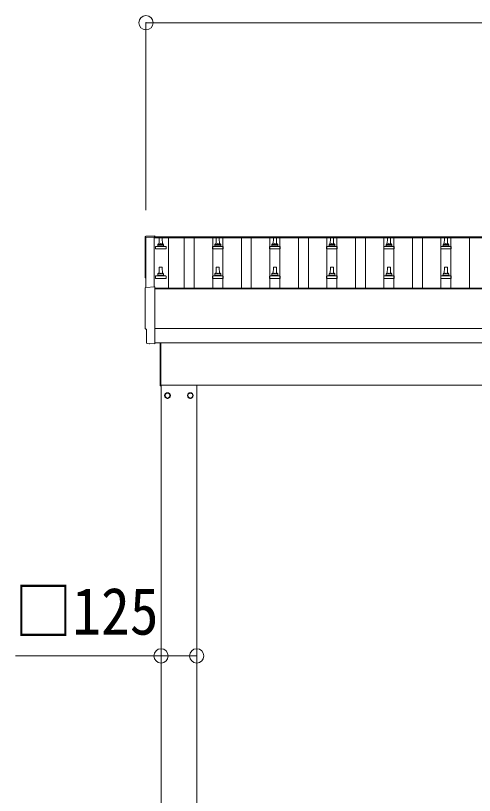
# Model space of a CAD drawing. Units: millimetres at full size, sheet at 1:50; details may follow other scales. Extents: x -14053 to 14053, y -9700 to 9700.
# Drawn here: x -8320 to -6711, y -3755 to -1021 of the extents above; entities that cross this region are included whole.
import ezdxf
from ezdxf.enums import TextEntityAlignment as Align

# ---------------------------------------------------------------- set-up
doc = ezdxf.new("R2010")
doc.units = ezdxf.units.MM
doc.header["$LTSCALE"] = 50
doc.header["$PDMODE"] = 32
doc.header["$PDSIZE"] = 50
for name, color, linetype, lineweight in [('0-1_Defpoints', 4, 'Continuous', 9), ('0-3_SHAPE', 5, 'Continuous', 5), ('0-6_PARTS1', 6, 'Continuous', 9)]:
    doc.layers.add(name, color=color, linetype=linetype, lineweight=lineweight)
doc.styles.add('ＭＳ ゴシック', font='')
doc.styles.get('ＭＳ ゴシック').set_extended_font_data('MS Gothic')

msp = doc.modelspace()

# ---------------------------------------------------------------- linework, layer by layer
at = {"layer": '0-1_Defpoints'}
for p, q in [((-7862.79, -1973.65), (-7862.79, -1797.61)), ((-7862.79, -1797.61), (-7833.79, -1797.61)), ((-7833.79, -1796.65), (-1787.79, -1796.65)), ((-7833.79, -1796.65), (-7833.79, -1800.23)), ((-7833.79, -1797.61), (-7833.79, -1972.13)), ((-7833.79, -1800.23), (-1787.79, -1800.23)), ((-7831.79, -1976.26), (-1789.79, -1976.26)), ((-7831.79, -1978.15), (-1789.79, -1978.15)), ((-1789.79, -2118.04), (-7831.79, -2118.04)), ((-7851.42, -2170.89), (-7858.34, -2170.52)), ((-7831.79, -2167.86), (-1789.79, -2167.86)), ((-7831.79, -2169.88), (-7831.79, -2170.89)), ((-7812.79, -2318.26), (-7812.79, -2167.96)), ((-7810.79, -2167.96), (-7810.79, -2318.26)), ((-7810.79, -2318.26), (-7812.79, -2318.26)), ((-7810.79, -2315.76), (-1907.55, -2315.76)), ((-7809.79, -5315.76), (-7809.79, -2315.76)), ((-7684.79, -2315.76), (-7684.79, -5315.76)), ((-7778.69, -2352.51), (-7778.79, -2352.51)), ((-7778.69, -2353.01), (-7778.79, -2353.01)), ((-7715.88, -2352.51), (-7715.78, -2352.51)), ((-7715.88, -2353.01), (-7715.78, -2353.01))]:
    msp.add_line(p, q, dxfattribs=at)
for points in [[(-7863.36, -1794.25), (-7831.79, -1792.59), (-7831.79, -1796.65)], [(-7863.36, -1973.68), (-7831.79, -1972.03), (-7831.79, -2169.88)], [(-7861.18, -2167.53), (-7861.18, -2120.5), (-7861.78, -2120.5)], [(-7850.68, -2170.61), (-7850.01, -2169.98), (-7831.79, -2170.89)]]:
    msp.add_lwpolyline(points, dxfattribs=at)
for points in [[(-7787.29, -2342.95), (-7795.79, -2347.85), (-7795.79, -2357.67), (-7787.29, -2362.58), (-7778.79, -2357.67), (-7778.79, -2347.85)], [(-7707.29, -2342.95), (-7698.79, -2347.85), (-7698.79, -2357.67), (-7707.29, -2362.58), (-7715.79, -2357.67), (-7715.79, -2347.85)]]:
    msp.add_lwpolyline(points, close=True, dxfattribs=at)
for centre, radius in [((-7787.29, -2352.76), 10), ((-7787.29, -2352.76), 8.5), ((-7707.29, -2352.76), 10), ((-7707.29, -2352.76), 8.5)]:
    msp.add_circle(centre, radius, dxfattribs=at)
for centre, start, end in [((-7787.29, -2352.76), 111.25399, 128.74601), ((-7787.29, -2352.76), 51.25399, 68.74601), ((-7707.29, -2352.76), 111.25399, 128.74601), ((-7707.29, -2352.76), 51.25399, 68.74601), ((-7787.29, -2352.76), 171.25399, 188.74601), ((-7787.29, -2352.76), 231.25399, 248.74601), ((-7787.29, -2352.76), 291.25399, 308.74601), ((-7787.29, -2352.76), 1.66581, 8.74601), ((-7787.29, -2352.76), 351.25399, 358.33419), ((-7707.29, -2352.76), 171.25399, 178.33419), ((-7707.29, -2352.76), 181.66581, 188.74601), ((-7707.29, -2352.76), 231.25399, 248.74601), ((-7707.29, -2352.76), 291.25399, 308.74601), ((-7707.29, -2352.76), 351.25399, 8.74601)]:
    msp.add_arc(centre, 8.6, start, end, dxfattribs=at)
for centre, major_axis, ratio, start_param, end_param in [((-7863.2, -1797.24), (-3, 0), 0.99863, 4.7647489, 6.2979817), ((-12629.06, -1867.67), (4763.38, 0), 0.99863, 6.2686928, 6.2979817), ((-7861.78, -1936.67), (-4.41, 0), 0.99863, 6.2686928, 7.6252171), ((-7863.2, -1976.68), (-3, 0), 0.99863, 4.7647489, 6.2979817), ((-12629.06, -2047.1), (4763.38, 0), 0.99863, 6.2686928, 6.2979817), ((-7861.78, -2116.1), (-4.41, 0), 0.99863, 6.2686928, 7.8539816), ((-7858.17, -2167.52), (-2.18, -2.07), 0.9974, 5.5252311, 7.0411395), ((-7851.37, -2169.89), (-0.727, -0.69), 0.9974, 0.7579542, 1.5707963)]:
    msp.add_ellipse(centre, major_axis=major_axis, ratio=ratio, start_param=start_param, end_param=end_param, dxfattribs=at)
at = {"layer": '0-3_SHAPE'}
for p, q in [((-7816.79, -1823.17), (-7816.06, -1799.64)), ((-7815.06, -1798.67), (-7806.51, -1798.67)), ((-7805.51, -1799.64), (-7804.79, -1823.17)), ((-7616.79, -1823.17), (-7616.06, -1799.64)), ((-7615.06, -1798.67), (-7606.51, -1798.67)), ((-7605.51, -1799.64), (-7604.79, -1823.17)), ((-7416.79, -1823.17), (-7416.06, -1799.64)), ((-7415.06, -1798.67), (-7406.51, -1798.67)), ((-7405.51, -1799.64), (-7404.79, -1823.17)), ((-7216.79, -1823.17), (-7216.06, -1799.64)), ((-7215.06, -1798.67), (-7206.51, -1798.67)), ((-7205.51, -1799.64), (-7204.79, -1823.17)), ((-7016.79, -1823.17), (-7016.06, -1799.64)), ((-7015.06, -1798.67), (-7006.51, -1798.67)), ((-7005.51, -1799.64), (-7004.79, -1823.17)), ((-6816.79, -1823.17), (-6816.06, -1799.64)), ((-6815.06, -1798.67), (-6806.51, -1798.67)), ((-6805.51, -1799.64), (-6804.79, -1823.17)), ((-7829.04, -1838.67), (-7829.04, -1830.95)), ((-7828.66, -1830.17), (-7792.92, -1830.17)), ((-7828.27, -1829.98), (-7821.55, -1828.35)), ((-7821.17, -1828.17), (-7800.41, -1828.17)), ((-7820.79, -1827.38), (-7820.79, -1823.17)), ((-7819.79, -1823.17), (-7801.79, -1823.17)), ((-7800.79, -1827.38), (-7800.79, -1823.17)), ((-7793.3, -1829.98), (-7800.02, -1828.35)), ((-7792.54, -1838.67), (-7792.54, -1830.95)), ((-7629.04, -1838.67), (-7629.04, -1830.95)), ((-7628.66, -1830.17), (-7592.92, -1830.17)), ((-7628.27, -1829.98), (-7621.55, -1828.35)), ((-7621.17, -1828.17), (-7600.41, -1828.17)), ((-7620.79, -1827.38), (-7620.79, -1823.17)), ((-7619.79, -1823.17), (-7601.79, -1823.17)), ((-7600.79, -1827.38), (-7600.79, -1823.17)), ((-7593.3, -1829.98), (-7600.02, -1828.35)), ((-7592.54, -1838.67), (-7592.54, -1830.95)), ((-7429.04, -1838.67), (-7429.04, -1830.95)), ((-7428.66, -1830.17), (-7392.92, -1830.17)), ((-7428.27, -1829.98), (-7421.55, -1828.35)), ((-7421.17, -1828.17), (-7400.41, -1828.17)), ((-7420.79, -1827.38), (-7420.79, -1823.17)), ((-7419.79, -1823.17), (-7401.79, -1823.17)), ((-7400.79, -1827.38), (-7400.79, -1823.17)), ((-7393.3, -1829.98), (-7400.02, -1828.35)), ((-7392.54, -1838.67), (-7392.54, -1830.95)), ((-7229.04, -1838.67), (-7229.04, -1830.95)), ((-7228.66, -1830.17), (-7192.92, -1830.17)), ((-7228.27, -1829.98), (-7221.55, -1828.35)), ((-7221.17, -1828.17), (-7200.41, -1828.17)), ((-7220.79, -1827.38), (-7220.79, -1823.17)), ((-7219.79, -1823.17), (-7201.79, -1823.17)), ((-7200.79, -1827.38), (-7200.79, -1823.17)), ((-7193.3, -1829.98), (-7200.02, -1828.35)), ((-7192.54, -1838.67), (-7192.54, -1830.95)), ((-7029.04, -1838.67), (-7029.04, -1830.95)), ((-7028.66, -1830.17), (-6992.92, -1830.17)), ((-7028.27, -1829.98), (-7021.55, -1828.35)), ((-7021.17, -1828.17), (-7000.41, -1828.17)), ((-7020.79, -1827.38), (-7020.79, -1823.17)), ((-7019.79, -1823.17), (-7001.79, -1823.17)), ((-7000.79, -1827.38), (-7000.79, -1823.17)), ((-6993.3, -1829.98), (-7000.02, -1828.35)), ((-6992.54, -1838.67), (-6992.54, -1830.95)), ((-6829.04, -1838.67), (-6829.04, -1830.95)), ((-6828.66, -1830.17), (-6792.92, -1830.17)), ((-6828.27, -1829.98), (-6821.55, -1828.35)), ((-6821.17, -1828.17), (-6800.41, -1828.17)), ((-6820.79, -1827.38), (-6820.79, -1823.17)), ((-6819.79, -1823.17), (-6801.79, -1823.17)), ((-6800.79, -1827.38), (-6800.79, -1823.17)), ((-6793.3, -1829.98), (-6800.02, -1828.35)), ((-6792.54, -1838.67), (-6792.54, -1830.95)), ((-7792.54, -1838.67), (-7829.04, -1838.67)), ((-7592.54, -1838.67), (-7629.04, -1838.67)), ((-7392.54, -1838.67), (-7429.04, -1838.67)), ((-7192.54, -1838.67), (-7229.04, -1838.67)), ((-6992.54, -1838.67), (-7029.04, -1838.67)), ((-6792.54, -1838.67), (-6829.04, -1838.67)), ((-7816.79, -1926.5), (-7816.06, -1902.97)), ((-7815.06, -1902), (-7806.51, -1902)), ((-7805.51, -1902.97), (-7804.79, -1926.5)), ((-7616.79, -1926.5), (-7616.06, -1902.97)), ((-7615.06, -1902), (-7606.51, -1902)), ((-7605.51, -1902.97), (-7604.79, -1926.5)), ((-7416.79, -1926.5), (-7416.06, -1902.97)), ((-7415.06, -1902), (-7406.51, -1902)), ((-7405.51, -1902.97), (-7404.79, -1926.5)), ((-7216.79, -1926.5), (-7216.06, -1902.97)), ((-7215.06, -1902), (-7206.51, -1902)), ((-7205.51, -1902.97), (-7204.79, -1926.5)), ((-7016.79, -1926.5), (-7016.06, -1902.97)), ((-7015.06, -1902), (-7006.51, -1902)), ((-7005.51, -1902.97), (-7004.79, -1926.5)), ((-6816.79, -1926.5), (-6816.06, -1902.97)), ((-6815.06, -1902), (-6806.51, -1902)), ((-6805.51, -1902.97), (-6804.79, -1926.5)), ((-7829.04, -1942), (-7829.04, -1934.29)), ((-7828.66, -1933.5), (-7792.92, -1933.5)), ((-7828.27, -1933.31), (-7821.55, -1931.68)), ((-7821.17, -1931.5), (-7800.41, -1931.5)), ((-7820.79, -1930.71), (-7820.79, -1926.5)), ((-7819.79, -1926.5), (-7801.79, -1926.5)), ((-7800.79, -1930.71), (-7800.79, -1926.5)), ((-7793.3, -1933.31), (-7800.02, -1931.68)), ((-7792.54, -1942), (-7792.54, -1934.29)), ((-7629.04, -1942), (-7629.04, -1934.29)), ((-7628.66, -1933.5), (-7592.92, -1933.5)), ((-7628.27, -1933.31), (-7621.55, -1931.68)), ((-7621.17, -1931.5), (-7600.41, -1931.5)), ((-7620.79, -1930.71), (-7620.79, -1926.5)), ((-7619.79, -1926.5), (-7601.79, -1926.5)), ((-7600.79, -1930.71), (-7600.79, -1926.5)), ((-7593.3, -1933.31), (-7600.02, -1931.68)), ((-7592.54, -1942), (-7592.54, -1934.29)), ((-7429.04, -1942), (-7429.04, -1934.29)), ((-7428.66, -1933.5), (-7392.92, -1933.5)), ((-7428.27, -1933.31), (-7421.55, -1931.68)), ((-7421.17, -1931.5), (-7400.41, -1931.5)), ((-7420.79, -1930.71), (-7420.79, -1926.5)), ((-7419.79, -1926.5), (-7401.79, -1926.5)), ((-7400.79, -1930.71), (-7400.79, -1926.5)), ((-7393.3, -1933.31), (-7400.02, -1931.68)), ((-7392.54, -1942), (-7392.54, -1934.29)), ((-7229.04, -1942), (-7229.04, -1934.29)), ((-7228.66, -1933.5), (-7192.92, -1933.5)), ((-7228.27, -1933.31), (-7221.55, -1931.68)), ((-7221.17, -1931.5), (-7200.41, -1931.5)), ((-7220.79, -1930.71), (-7220.79, -1926.5)), ((-7219.79, -1926.5), (-7201.79, -1926.5)), ((-7200.79, -1930.71), (-7200.79, -1926.5)), ((-7193.3, -1933.31), (-7200.02, -1931.68)), ((-7192.54, -1942), (-7192.54, -1934.29)), ((-7029.04, -1942), (-7029.04, -1934.29)), ((-7028.66, -1933.5), (-6992.92, -1933.5)), ((-7028.27, -1933.31), (-7021.55, -1931.68)), ((-7021.17, -1931.5), (-7000.41, -1931.5)), ((-7020.79, -1930.71), (-7020.79, -1926.5)), ((-7019.79, -1926.5), (-7001.79, -1926.5)), ((-7000.79, -1930.71), (-7000.79, -1926.5)), ((-6993.3, -1933.31), (-7000.02, -1931.68)), ((-6992.54, -1942), (-6992.54, -1934.29)), ((-6829.04, -1942), (-6829.04, -1934.29)), ((-6828.66, -1933.5), (-6792.92, -1933.5)), ((-6828.27, -1933.31), (-6821.55, -1931.68)), ((-6821.17, -1931.5), (-6800.41, -1931.5)), ((-6820.79, -1930.71), (-6820.79, -1926.5)), ((-6819.79, -1926.5), (-6801.79, -1926.5)), ((-6800.79, -1930.71), (-6800.79, -1926.5)), ((-6793.3, -1933.31), (-6800.02, -1931.68)), ((-6792.54, -1942), (-6792.54, -1934.29)), ((-7792.54, -1942), (-7829.04, -1942)), ((-7592.54, -1942), (-7629.04, -1942)), ((-7392.54, -1942), (-7429.04, -1942)), ((-7192.54, -1942), (-7229.04, -1942)), ((-6992.54, -1942), (-7029.04, -1942)), ((-6792.54, -1942), (-6829.04, -1942))]:
    msp.add_line(p, q, dxfattribs=at)
at = {"layer": '0-3_SHAPE', "color": 4, "lineweight": 9}
for p, q in [((-7784.29, -1800.23), (-7784.29, -1976.26)), ((-7728.29, -1976.26), (-7728.29, -1800.23)), ((-7693.29, -1976.26), (-7693.29, -1800.23)), ((-7628.29, -1976.26), (-7628.29, -1800.23)), ((-7593.29, -1976.26), (-7593.29, -1800.23)), ((-7528.29, -1976.26), (-7528.29, -1800.23)), ((-7493.29, -1976.26), (-7493.29, -1800.23)), ((-7428.29, -1976.26), (-7428.29, -1800.23)), ((-7393.29, -1976.26), (-7393.29, -1800.23)), ((-7328.29, -1976.26), (-7328.29, -1800.23)), ((-7293.29, -1976.26), (-7293.29, -1800.23)), ((-7228.29, -1976.26), (-7228.29, -1800.23)), ((-7193.29, -1976.26), (-7193.29, -1800.23)), ((-7128.29, -1976.26), (-7128.29, -1800.23)), ((-7093.29, -1976.26), (-7093.29, -1800.23)), ((-7028.29, -1976.26), (-7028.29, -1800.23)), ((-6993.29, -1976.26), (-6993.29, -1800.23)), ((-6928.29, -1976.26), (-6928.29, -1800.23)), ((-6893.29, -1976.26), (-6893.29, -1800.23)), ((-6828.29, -1976.26), (-6828.29, -1800.23)), ((-6793.29, -1976.26), (-6793.29, -1800.23)), ((-6728.29, -1976.26), (-6728.29, -1800.23))]:
    msp.add_line(p, q, dxfattribs=at)
at = {"layer": '0-3_SHAPE'}
for centre, radius, start, end in [((-7815.06, -1799.67), 1, 90, 178.60509), ((-7806.51, -1799.67), 1, 1.39491, 90), ((-7615.06, -1799.67), 1, 90, 178.60509), ((-7606.51, -1799.67), 1, 1.39491, 90), ((-7415.06, -1799.67), 1, 90, 178.60509), ((-7406.51, -1799.67), 1, 1.39491, 90), ((-7215.06, -1799.67), 1, 90, 178.60509), ((-7206.51, -1799.67), 1, 1.39491, 90), ((-7015.06, -1799.67), 1, 90, 178.60509), ((-7006.51, -1799.67), 1, 1.39491, 90), ((-6815.06, -1799.67), 1, 90, 178.60509), ((-6806.51, -1799.67), 1, 1.39491, 90), ((-7828.04, -1830.95), 1, 103.62699, 180), ((-7821.79, -1827.38), 1, 283.62699, 0), ((-7816.7, -1823.8), 4.13, 90, 171.17633), ((-7819.79, -1824.17), 1, 90, 180), ((-7807.45, -1823.17), 4.83, 133.60282, 180), ((-7814.12, -1823.17), 4.83, 0, 46.39718), ((-7804.87, -1823.8), 4.13, 8.82367, 90), ((-7801.79, -1824.17), 1, 0, 90), ((-7799.79, -1827.38), 1, 180, 256.37301), ((-7793.54, -1830.95), 1, 0, 76.37301), ((-7628.04, -1830.95), 1, 103.62699, 180), ((-7621.79, -1827.38), 1, 283.62699, 0), ((-7616.7, -1823.8), 4.13, 90, 171.17633), ((-7619.79, -1824.17), 1, 90, 180), ((-7607.45, -1823.17), 4.83, 133.60282, 180), ((-7614.12, -1823.17), 4.83, 0, 46.39718), ((-7604.87, -1823.8), 4.13, 8.82367, 90), ((-7601.79, -1824.17), 1, 0, 90), ((-7599.79, -1827.38), 1, 180, 256.37301), ((-7593.54, -1830.95), 1, 0, 76.37301), ((-7428.04, -1830.95), 1, 103.62699, 180), ((-7421.79, -1827.38), 1, 283.62699, 0), ((-7416.7, -1823.8), 4.13, 90, 171.17633), ((-7419.79, -1824.17), 1, 90, 180), ((-7407.45, -1823.17), 4.83, 133.60282, 180), ((-7414.12, -1823.17), 4.83, 0, 46.39718), ((-7404.87, -1823.8), 4.13, 8.82367, 90), ((-7401.79, -1824.17), 1, 0, 90), ((-7399.79, -1827.38), 1, 180, 256.37301), ((-7393.54, -1830.95), 1, 0, 76.37301), ((-7228.04, -1830.95), 1, 103.62699, 180), ((-7221.79, -1827.38), 1, 283.62699, 0), ((-7216.7, -1823.8), 4.13, 90, 171.17633), ((-7219.79, -1824.17), 1, 90, 180), ((-7207.45, -1823.17), 4.83, 133.60282, 180), ((-7214.12, -1823.17), 4.83, 0, 46.39718), ((-7204.87, -1823.8), 4.13, 8.82367, 90), ((-7201.79, -1824.17), 1, 0, 90), ((-7199.79, -1827.38), 1, 180, 256.37301), ((-7193.54, -1830.95), 1, 0, 76.37301), ((-7028.04, -1830.95), 1, 103.62699, 180), ((-7021.79, -1827.38), 1, 283.62699, 0), ((-7016.7, -1823.8), 4.13, 90, 171.17633), ((-7019.79, -1824.17), 1, 90, 180), ((-7007.45, -1823.17), 4.83, 133.60282, 180), ((-7014.12, -1823.17), 4.83, 0, 46.39718), ((-7004.87, -1823.8), 4.13, 8.82367, 90), ((-7001.79, -1824.17), 1, 0, 90), ((-6999.79, -1827.38), 1, 180, 256.37301), ((-6993.54, -1830.95), 1, 0, 76.37301), ((-6828.04, -1830.95), 1, 103.62699, 180), ((-6821.79, -1827.38), 1, 283.62699, 0), ((-6816.7, -1823.8), 4.13, 90, 171.17633), ((-6819.79, -1824.17), 1, 90, 180), ((-6807.45, -1823.17), 4.83, 133.60282, 180), ((-6814.12, -1823.17), 4.83, 0, 46.39718), ((-6804.87, -1823.8), 4.13, 8.82367, 90), ((-6801.79, -1824.17), 1, 0, 90), ((-6799.79, -1827.38), 1, 180, 256.37301), ((-6793.54, -1830.95), 1, 0, 76.37301), ((-7815.06, -1903), 1, 90, 178.60509), ((-7806.51, -1903), 1, 1.39491, 90), ((-7615.06, -1903), 1, 90, 178.60509), ((-7606.51, -1903), 1, 1.39491, 90), ((-7415.06, -1903), 1, 90, 178.60509), ((-7406.51, -1903), 1, 1.39491, 90), ((-7215.06, -1903), 1, 90, 178.60509), ((-7206.51, -1903), 1, 1.39491, 90), ((-7015.06, -1903), 1, 90, 178.60509), ((-7006.51, -1903), 1, 1.39491, 90), ((-6815.06, -1903), 1, 90, 178.60509), ((-6806.51, -1903), 1, 1.39491, 90), ((-7828.04, -1934.29), 1, 103.62699, 180), ((-7821.79, -1930.71), 1, 283.62699, 0), ((-7816.7, -1927.13), 4.13, 90, 171.17633), ((-7819.79, -1927.5), 1, 90, 180), ((-7807.45, -1926.5), 4.83, 133.60282, 180), ((-7814.12, -1926.5), 4.83, 0, 46.39718), ((-7804.87, -1927.13), 4.13, 8.82367, 90), ((-7801.79, -1927.5), 1, 0, 90), ((-7799.79, -1930.71), 1, 180, 256.37301), ((-7793.54, -1934.29), 1, 0, 76.37301), ((-7628.04, -1934.29), 1, 103.62699, 180), ((-7621.79, -1930.71), 1, 283.62699, 0), ((-7616.7, -1927.13), 4.13, 90, 171.17633), ((-7619.79, -1927.5), 1, 90, 180), ((-7607.45, -1926.5), 4.83, 133.60282, 180), ((-7614.12, -1926.5), 4.83, 0, 46.39718), ((-7604.87, -1927.13), 4.13, 8.82367, 90), ((-7601.79, -1927.5), 1, 0, 90), ((-7599.79, -1930.71), 1, 180, 256.37301), ((-7593.54, -1934.29), 1, 0, 76.37301), ((-7428.04, -1934.29), 1, 103.62699, 180), ((-7421.79, -1930.71), 1, 283.62699, 0), ((-7416.7, -1927.13), 4.13, 90, 171.17633), ((-7419.79, -1927.5), 1, 90, 180), ((-7407.45, -1926.5), 4.83, 133.60282, 180), ((-7414.12, -1926.5), 4.83, 0, 46.39718), ((-7404.87, -1927.13), 4.13, 8.82367, 90), ((-7401.79, -1927.5), 1, 0, 90), ((-7399.79, -1930.71), 1, 180, 256.37301), ((-7393.54, -1934.29), 1, 0, 76.37301), ((-7228.04, -1934.29), 1, 103.62699, 180), ((-7221.79, -1930.71), 1, 283.62699, 0), ((-7216.7, -1927.13), 4.13, 90, 171.17633), ((-7219.79, -1927.5), 1, 90, 180), ((-7207.45, -1926.5), 4.83, 133.60282, 180), ((-7214.12, -1926.5), 4.83, 0, 46.39718), ((-7204.87, -1927.13), 4.13, 8.82367, 90), ((-7201.79, -1927.5), 1, 0, 90), ((-7199.79, -1930.71), 1, 180, 256.37301), ((-7193.54, -1934.29), 1, 0, 76.37301), ((-7028.04, -1934.29), 1, 103.62699, 180), ((-7021.79, -1930.71), 1, 283.62699, 0), ((-7016.7, -1927.13), 4.13, 90, 171.17633), ((-7019.79, -1927.5), 1, 90, 180), ((-7007.45, -1926.5), 4.83, 133.60282, 180), ((-7014.12, -1926.5), 4.83, 0, 46.39718), ((-7004.87, -1927.13), 4.13, 8.82367, 90), ((-7001.79, -1927.5), 1, 0, 90), ((-6999.79, -1930.71), 1, 180, 256.37301), ((-6993.54, -1934.29), 1, 0, 76.37301), ((-6828.04, -1934.29), 1, 103.62699, 180), ((-6821.79, -1930.71), 1, 283.62699, 0), ((-6816.7, -1927.13), 4.13, 90, 171.17633), ((-6819.79, -1927.5), 1, 90, 180), ((-6807.45, -1926.5), 4.83, 133.60282, 180), ((-6814.12, -1926.5), 4.83, 0, 46.39718), ((-6804.87, -1927.13), 4.13, 8.82367, 90), ((-6801.79, -1927.5), 1, 0, 90), ((-6799.79, -1930.71), 1, 180, 256.37301), ((-6793.54, -1934.29), 1, 0, 76.37301)]:
    msp.add_arc(centre, radius, start, end, dxfattribs=at)
at = {"layer": '0-6_PARTS1'}
for p, q in [((-7862.79, -1045.53), (-7862.79, -1702.17)), ((-7862.79, -1045.53), (-1758.79, -1045.53)), ((-7809.79, -3265.45), (-8320.16, -3265.45)), ((-7809.79, -3265.45), (-7684.79, -3265.45))]:
    msp.add_line(p, q, dxfattribs=at)
for p in [(-7862.79, -1045.53), (-7809.79, -3265.45), (-7684.79, -3265.45)]:
    msp.add_point(p, dxfattribs=at)

# ---------------------------------------------------------------- texts
at = {"layer": '0-6_PARTS1', "color": 7, "style": 'ＭＳ ゴシック', "width": 0.9}
msp.add_text('□125', height=165, dxfattribs=at).set_placement((-8324.06, -3240.45), align=Align.BOTTOM_LEFT)

doc.saveas('drawing.dxf')
